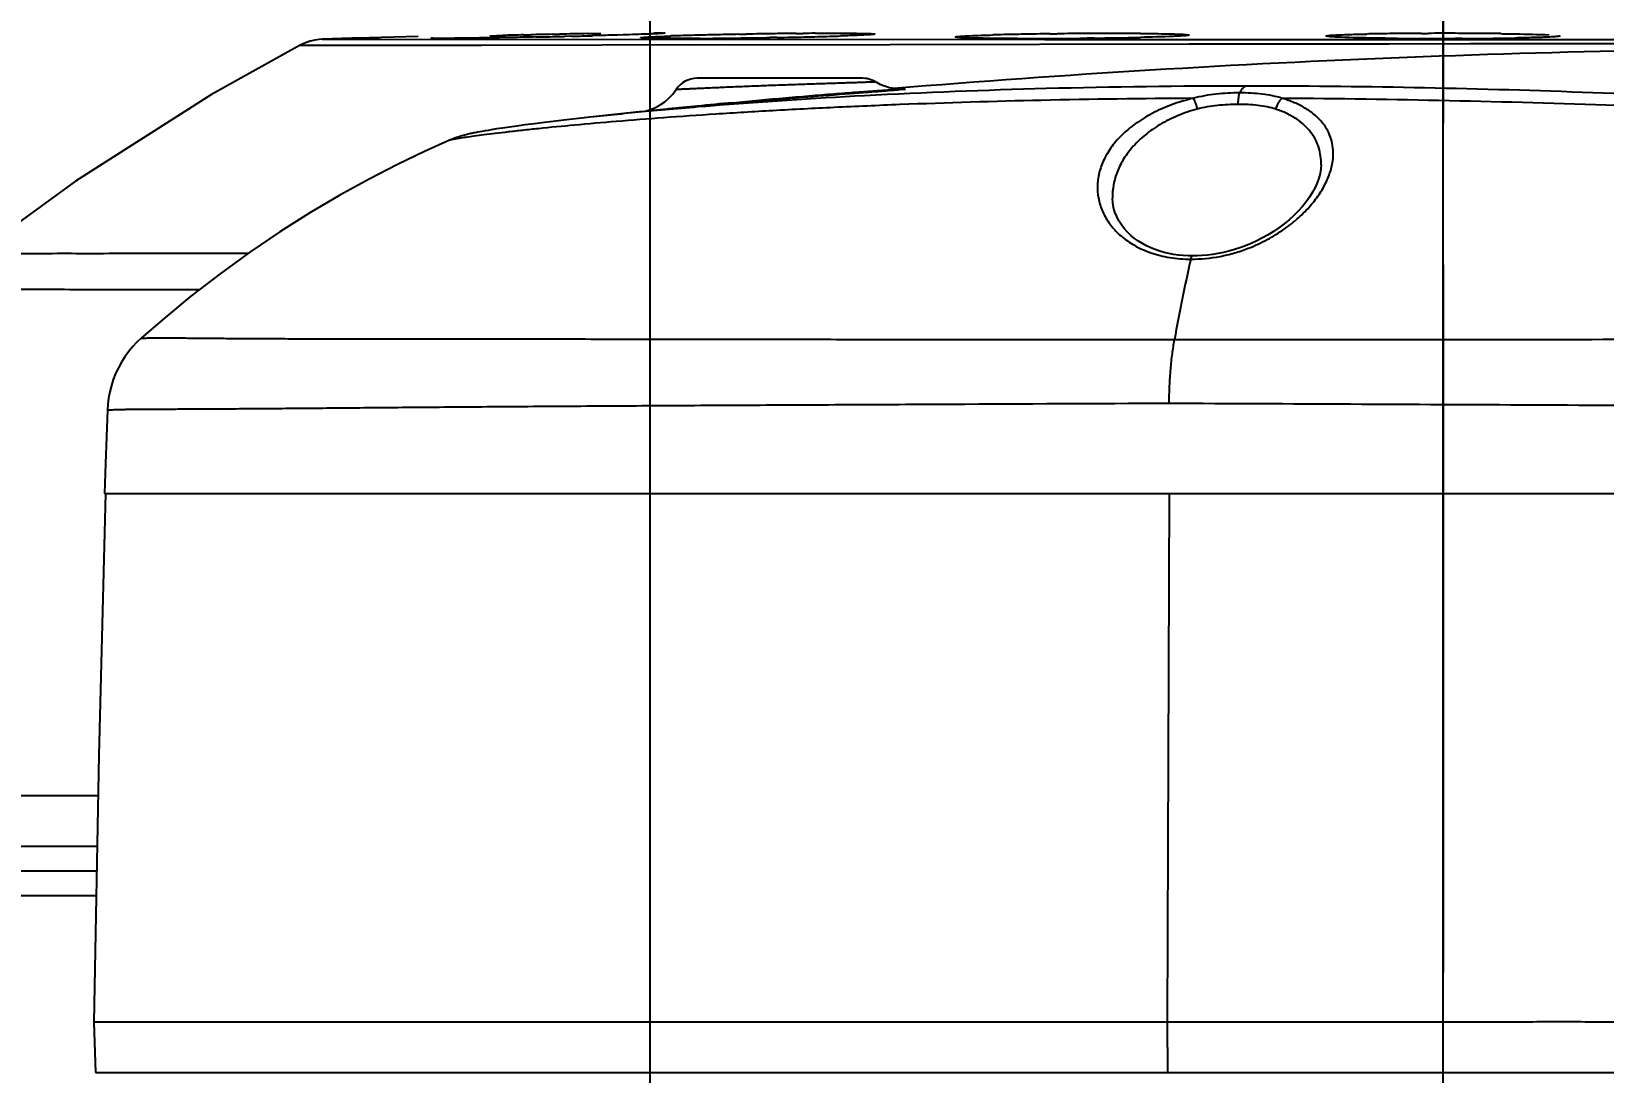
# Model space of a CAD drawing. Header units: millimetres. Extents: x 5828 to 6704, y 123 to 421.
# Drawn here: x 6428.111 to 6432.275, y 217.883 to 220.641 of the extents above; entities that cross this region are included whole.
import ezdxf

# ---------------------------------------------------------------- set-up
doc = ezdxf.new("R2010")
doc.units = ezdxf.units.MM
doc.linetypes.add('CENTER', pattern=[0.6, 0.375, -0.075, 0.075, -0.075])
for name, color, linetype in [('中心线', 7, 'Continuous'), ('外形图', 7, 'Continuous'), ('尺寸标注', 7, 'Continuous')]:
    doc.layers.add(name, color=color, linetype=linetype)
doc.styles.add('微软雅黑', font='msyh.ttc', dxfattribs={"height": 1.5})
doc.dimstyles.new('尺寸标注_1_15比例', dxfattribs={"dimtxt": 1.5, "dimasz": 1.25, "dimexe": 0.5, "dimexo": 0.4, "dimgap": 0.5, "dimtad": 1, "dimdec": 1, "dimlfac": 15, "dimdsep": 46, "dimtxsty": '微软雅黑', "dimcen": 0.09, "dimadec": 0, "dimazin": 0, "dimtp": 0.01, "dimtm": 0.01, "dimtfac": 1, "dimtdec": 1, "dimtofl": 0, "dimtmove": 0, "dimatfit": 3, "dimfxl": 1, "dimtolj": 1, "dimarcsym": 0})

# ---------------------------------------------------------------- blocks, each defined once
blk = doc.blocks.new('*D790')
at = {"layer": 'Defpoints', "color": 0}
for p in [(6431.8498, 222.0224), (6429.7498, 214.45), (6431.8498, 214.4501)]:
    blk.add_point(p, dxfattribs=at)
at = {"layer": '尺寸标注', "color": 0, "lineweight": -2}
for p, q in [((6429.7498, 214.85), (6429.7498, 222.5224)), ((6431.8498, 214.8501), (6431.8498, 222.5224)), ((6428.4998, 222.0224), (6427.2498, 222.0224)), ((6433.0998, 222.0224), (6439.0354, 222.0224))]:
    blk.add_line(p, q, dxfattribs=at)
at = {"layer": '尺寸标注', "color": 0}
for points in [[(6428.4998, 221.814), (6428.4998, 222.2307), (6429.7498, 222.0224)], [(6433.0998, 222.2307), (6433.0998, 221.814), (6431.8498, 222.0224)]]:
    blk.add_solid(points, dxfattribs=at)
at = {"layer": '尺寸标注', "color": 0, "insert": (6436.6926, 223.3019), "char_height": 1.5, "attachment_point": 5, "style": '微软雅黑'}
blk.add_mtext('\\A1;31.5', dxfattribs=at)

msp = doc.modelspace()

# ---------------------------------------------------------------- linework, layer by layer
at = {"layer": '中心线', "linetype": 'CENTER', "ltscale": 5}
msp.add_line((6431.8498, 223.023), (6431.8498, 205.8772), dxfattribs=at)
at = {"layer": '外形图', "color": 7, "linetype": 'Continuous'}
for p, q in [((6428.8807, 220.6201), (6428.8806, 220.6201)), ((6428.8806, 220.6201), (6428.9281, 220.62)), ((6428.8806, 220.6201), (6428.8807, 220.6201)), ((6428.9849, 220.6235), (6428.8807, 220.6201)), ((6428.8832, 220.6201), (6429.032, 220.6199)), ((6428.9733, 220.6231), (6428.9732, 220.6231)), ((6429.1355, 220.6271), (6428.9733, 220.6231)), ((6429.032, 220.6199), (6430.7955, 220.6197)), ((6429.3254, 220.6292), (6429.3425, 220.6297)), ((6429.3425, 220.6297), (6429.3599, 220.6301)), ((6429.4146, 220.6315), (6429.4334, 220.6319)), ((6429.4906, 220.6332), (6429.5097, 220.6336)), ((6429.5422, 220.6281), (6429.5232, 220.6277)), ((6429.6146, 220.6299), (6429.5972, 220.6294)), ((6429.6315, 220.6303), (6429.6146, 220.6299)), ((6429.6785, 220.6316), (6429.6635, 220.6312)), ((6429.9846, 220.6332), (6430.0037, 220.6336)), ((6430.0864, 220.6249), (6430.0674, 220.6245)), ((6430.1364, 220.6354), (6430.1538, 220.6356)), ((6430.2634, 220.6291), (6430.2541, 220.6288)), ((6430.7955, 220.6197), (6432.6538, 220.6197)), ((6430.8092, 220.6345), (6430.8279, 220.6347)), ((6430.926, 220.623), (6430.9071, 220.6228)), ((6431.793, 220.6356), (6431.8107, 220.6357)), ((6431.9009, 220.6221), (6431.8818, 220.622)), ((6428.8364, 220.6109), (6428.8229, 220.6048)), ((6428.8229, 220.6048), (6428.8933, 220.6044)), ((6428.842, 220.6046), (6428.8725, 220.6045)), ((6428.8725, 220.6045), (6428.9179, 220.6044)), ((6428.9179, 220.6044), (6428.9787, 220.6044)), ((6428.9787, 220.6044), (6429.1941, 220.6046)), ((6429.1941, 220.6046), (6429.3026, 220.6047)), ((6429.3026, 220.6047), (6429.9399, 220.6058)), ((6429.8575, 220.6056), (6430.3853, 220.6065)), ((6430.3853, 220.6065), (6431.1777, 220.6077)), ((6431.1777, 220.6077), (6431.6005, 220.6082)), ((6431.6005, 220.6082), (6431.7073, 220.6083)), ((6431.7073, 220.6083), (6431.921, 220.6085)), ((6431.921, 220.6085), (6432.0277, 220.6087)), ((6432.0277, 220.6087), (6432.1342, 220.6088)), ((6430.3124, 220.5167), (6429.8741, 220.5167)), ((6430.4137, 220.4877), (6430.4148, 220.4877)), ((6430.4148, 220.4877), (6430.4154, 220.4877)), ((6429.5211, 220.4058), (6429.4998, 220.4033)), ((6429.5438, 220.4084), (6429.5211, 220.4058)), ((6429.5678, 220.4111), (6429.5438, 220.4084)), ((6429.5902, 220.4135), (6429.5678, 220.4111)), ((6429.7215, 220.4275), (6429.7209, 220.4274)), ((6429.7209, 220.4274), (6429.7209, 220.4274)), ((6429.292, 220.3738), (6429.286, 220.3726)), ((6429.2984, 220.375), (6429.292, 220.3738)), ((6429.3052, 220.3762), (6429.2984, 220.375)), ((6429.3125, 220.3775), (6429.3052, 220.3762)), ((6429.3204, 220.3788), (6429.3125, 220.3775)), ((6429.3289, 220.3802), (6429.3204, 220.3788)), ((6429.3431, 220.3824), (6429.3289, 220.3802)), ((6429.359, 220.3848), (6429.3431, 220.3824)), ((6429.3768, 220.3874), (6429.359, 220.3848)), ((6429.3967, 220.3902), (6429.3768, 220.3874)), ((6429.4188, 220.3931), (6429.3967, 220.3902)), ((6429.4433, 220.3963), (6429.4188, 220.3931)), ((6429.4702, 220.3997), (6429.4433, 220.3963)), ((6429.4998, 220.4033), (6429.4702, 220.3997)), ((6431.527, 220.2877), (6431.527, 220.2877)), ((6431.1866, 220.0466), (6431.1866, 220.0466)), ((6428.3048, 219.4167), (6437.4124, 219.4167)), ((6431.124, 219.4167), (6431.119, 218.0167)), ((6428.2877, 218.6167), (6427.8183, 218.6167)), ((6427.8206, 218.4834), (6428.285, 218.4834)), ((6428.2837, 218.4167), (6427.9718, 218.4167)), ((6428.2824, 218.3511), (6427.875, 218.3515)), ((6428.2825, 218.3511), (6427.9793, 218.3513)), ((6428.2759, 218.0168), (6428.2805, 217.8834)), ((6431.1189, 218.0167), (6431.1199, 217.8834)), ((6428.2805, 217.8834), (6435.439, 217.8834))]:
    msp.add_line(p, q, dxfattribs=at)
for points in [[(6428.8806, 220.6201), (6428.873, 220.6196), (6428.8613, 220.618), (6428.849, 220.6152), (6428.8364, 220.6109)], [(6428.9732, 220.6231), (6428.9732, 220.6231), (6428.9739, 220.6231)], [(6428.9798, 220.6232), (6428.9744, 220.6231), (6428.9733, 220.6231)], [(6428.8229, 220.6048), (6428.5875, 220.4736), (6428.2276, 220.2444), (6427.964, 220.0523)], [(6428.8229, 220.6048), (6428.823, 220.6048), (6428.8258, 220.6047), (6428.842, 220.6046)], [(6430.3471, 220.507), (6430.3448, 220.5083), (6430.3397, 220.5108), (6430.3345, 220.5129), (6430.3291, 220.5146), (6430.3236, 220.5158), (6430.318, 220.5165), (6430.3124, 220.5167)], [(6430.4153, 220.4877), (6430.4154, 220.4877), (6430.4153, 220.4877), (6430.415, 220.4877), (6430.4145, 220.4877), (6430.4139, 220.4877), (6430.413, 220.4877), (6430.4118, 220.4877), (6430.4105, 220.4877), (6430.409, 220.4878), (6430.4073, 220.4879), (6430.4053, 220.488), (6430.403, 220.4883), (6430.4002, 220.4886), (6430.3971, 220.489), (6430.3939, 220.4895), (6430.3904, 220.4901), (6430.3869, 220.4909), (6430.3831, 220.4918), (6430.3793, 220.4928), (6430.3754, 220.494), (6430.3714, 220.4954), (6430.3673, 220.4969), (6430.3631, 220.4986), (6430.3589, 220.5006), (6430.3545, 220.5028), (6430.3501, 220.5052), (6430.3471, 220.507)], [(6429.286, 220.3726), (6429.283, 220.372), (6429.28, 220.3714), (6429.277, 220.3708), (6429.274, 220.3701), (6429.271, 220.3694), (6429.2678, 220.3687), (6429.2646, 220.3679), (6429.2612, 220.3671), (6429.2577, 220.3661), (6429.254, 220.3651), (6429.25, 220.364), (6429.2458, 220.3627), (6429.2412, 220.3612), (6429.2364, 220.3596), (6429.2312, 220.3578), (6429.2258, 220.3557), (6429.2202, 220.3535), (6429.2164, 220.3518)], [(6429.2164, 220.3518), (6429.1521, 220.323), (6429.0806, 220.2886), (6429.0053, 220.2499), (6428.9275, 220.207), (6428.8482, 220.1601), (6428.7684, 220.1096), (6428.689, 220.0558), (6428.6105, 219.999), (6428.5333, 219.9394), (6428.4578, 219.8772), (6428.4013, 219.828)], [(6431.527, 220.2877), (6431.5263, 220.2767), (6431.5243, 220.2647), (6431.5211, 220.2524), (6431.5166, 220.24), (6431.511, 220.2274), (6431.5043, 220.2148), (6431.4964, 220.2022), (6431.4874, 220.1897), (6431.4774, 220.1773), (6431.4665, 220.1652), (6431.4547, 220.1534), (6431.4421, 220.142), (6431.4289, 220.1312), (6431.4151, 220.1209), (6431.4009, 220.1112), (6431.3864, 220.1022), (6431.3716, 220.0939), (6431.3568, 220.0863), (6431.3418, 220.0795), (6431.3269, 220.0733), (6431.312, 220.0678), (6431.2973, 220.063), (6431.2826, 220.0588), (6431.2681, 220.0553), (6431.2538, 220.0524), (6431.2396, 220.0501), (6431.2257, 220.0484), (6431.2119, 220.0472), (6431.1983, 220.0466), (6431.1866, 220.0466)], [(6431.1866, 220.0466), (6431.1748, 220.0467), (6431.1618, 220.0474), (6431.1489, 220.0486), (6431.1362, 220.0504), (6431.1237, 220.0527), (6431.1114, 220.0556), (6431.0993, 220.059), (6431.0874, 220.0631), (6431.0758, 220.0677), (6431.0644, 220.073), (6431.0534, 220.0789), (6431.0428, 220.0855), (6431.0326, 220.0927), (6431.023, 220.1006), (6431.0139, 220.1092), (6431.0055, 220.1185), (6430.9979, 220.1284), (6430.9911, 220.139), (6430.9854, 220.1503), (6430.9807, 220.1621), (6430.9772, 220.1743), (6430.975, 220.187), (6430.9742, 220.1993)], [(6428.4013, 219.828), (6428.3903, 219.8176), (6428.3788, 219.8054), (6428.3681, 219.7925), (6428.3582, 219.7789), (6428.3492, 219.7646), (6428.3411, 219.7498), (6428.3339, 219.7346), (6428.3277, 219.7189), (6428.3226, 219.7029), (6428.3184, 219.6865), (6428.3153, 219.6699), (6428.3132, 219.6532), (6428.3123, 219.6379)], [(6428.3123, 219.6379), (6428.3075, 219.4963), (6428.3048, 219.4167)], [(6428.3067, 219.4167), (6428.2898, 218.7237), (6428.2759, 218.0168)]]:
    msp.add_lwpolyline(points, dxfattribs=at)
for centre, radius, start, end in [((6430.0044, 196.063), 24.5756, 91.37528, 91.50282), ((6430.0782, 192.9891), 27.6504, 91.21777, 91.33627), ((6428.7723, 254.1288), 33.5095, 271.15283, 271.28399), ((6430.0415, 194.8291), 25.81, 91.01561, 91.18068), ((6428.9039, 248.3813), 27.7605, 271.31735, 271.43095), ((6430.0171, 214.3814), 6.2509, 91.84609, 91.96017), ((6430.0757, 212.5455), 8.0878, 91.63737, 91.84231), ((6430.1522, 209.8827), 10.7517, 91.4696, 91.6394), ((6430.2322, 206.7543), 13.8811, 91.25295, 91.46854), ((6429.7831, 235.9651), 15.3431, 270.37156, 270.56736), ((6430.2977, 203.7953), 16.8408, 91.06512, 91.25538), ((6429.7525, 239.1273), 18.5054, 270.5651, 270.73808), ((6429.7369, 240.3864), 19.7646, 270.73613, 270.95796), ((6430.3241, 202.4137), 18.2227, 90.76516, 91.00722), ((6430.3029, 204.037), 16.5993, 90.57471, 90.76682), ((6429.7691, 238.5503), 17.9283, 271.0141, 271.13347), ((6429.8468, 234.7513), 14.1285, 271.12293, 271.40709), ((6430.2702, 207.4829), 13.1532, 90.36379, 90.50685), ((6429.9352, 231.1441), 10.5202, 271.40805, 271.58043), ((6430.0104, 228.4314), 7.8065, 271.57833, 271.78933), ((6430.8539, 213.529), 7.1053, 91.34565, 91.58522), ((6430.9038, 211.4224), 9.2125, 91.14587, 91.34778), ((6430.9512, 209.0383), 11.597, 90.88393, 91.14474), ((6430.7502, 233.1295), 12.5075, 269.86908, 270.1115), ((6430.9811, 207.1616), 13.4739, 90.73066, 90.88772), ((6430.7462, 235.5357), 14.9138, 270.10882, 270.32435), ((6430.9942, 206.1257), 14.5099, 90.36467, 90.65651), ((6430.742, 236.4019), 15.78, 270.32187, 270.59939), ((6430.9874, 207.3431), 13.2925, 90.06845, 90.36865), ((6430.7602, 234.7962), 14.1741, 270.67001, 270.81995), ((6430.7936, 232.5231), 11.9008, 270.81587, 271.06982), ((6430.9846, 209.7933), 10.8423, 89.8172, 90.06912), ((6430.8431, 229.8616), 9.2389, 271.07115, 271.27246), ((6430.9913, 211.9698), 8.6658, 89.62329, 89.81573), ((6431.7916, 213.4934), 7.142, 90.79426, 91.15098), ((6431.8337, 210.5874), 10.0483, 90.42982, 90.80434), ((6431.8264, 231.6305), 11.0084, 269.323, 269.59667), ((6431.8442, 234.0583), 13.4363, 269.59348, 269.83261), ((6431.8523, 208.4275), 12.2083, 90.27852, 90.44146), ((6431.8482, 235.1911), 14.5691, 269.83009, 270.13232), ((6431.8567, 207.4924), 13.1434, 89.889, 90.2007), ((6431.8595, 208.4661), 12.1697, 89.56147, 89.89336), ((6431.8523, 234.035), 13.413, 270.20779, 270.36802), ((6431.8727, 231.263), 10.641, 270.35414, 270.73302), ((6431.8768, 210.6894), 9.9463, 89.27374, 89.56286), ((6431.9072, 228.5513), 7.929, 270.73424, 270.9637), ((6429.8741, 220.45), 0.0667, 90, 146.6352), ((6429.7071, 220.56), 0.1333, 276.2047, 326.6353), ((6432.1505, 197.4944), 23.0612, 95.43107, 95.6646), ((6432.9875, 189.0462), 31.5508, 95.94279, 96.18142), ((6429.7071, 220.56), 0.1333, 276.0844, 276.1336), ((6432.7423, 191.5471), 29.0379, 95.66833, 95.81859), ((6436.4958, 218.8476), 5.4458, 167.3752, 169.6663)]:
    msp.add_arc(centre, radius, start, end, dxfattribs=at)
for points, knots in [([(6429.1951, 220.6224), (6429.1912, 220.6224), (6429.1849, 220.6226), (6429.1758, 220.6222), (6429.1721, 220.6232), (6429.1685, 220.6224), (6429.1685, 220.623)], [0, 0, 0, 0, 0.433498, 0.746555, 0.935874, 1, 1, 1, 1]), ([(6429.3366, 220.624), (6429.3218, 220.6238), (6429.2746, 220.6231), (6429.2274, 220.6224), (6429.1951, 220.6224)], [0, 0, 0, 0, 0.314354, 1, 1, 1, 1]), ([(6429.7584, 220.6343), (6429.7532, 220.6341), (6429.7265, 220.6331), (6429.6999, 220.6323), (6429.6785, 220.6316)], [0, 0, 0, 0, 0.196785, 1, 1, 1, 1]), ([(6429.7249, 220.6241), (6429.7249, 220.6246), (6429.7275, 220.6246), (6429.7305, 220.6254), (6429.7373, 220.6257), (6429.7503, 220.6266), (6429.7728, 220.6276), (6429.7921, 220.6283), (6429.8033, 220.6287)], [0, 0, 0, 0, 0.017335, 0.066458, 0.147465, 0.259764, 0.574368, 1, 1, 1, 1]), ([(6429.757, 220.6225), (6429.7524, 220.6226), (6429.7447, 220.6229), (6429.7338, 220.6228), (6429.7292, 220.6239), (6429.7249, 220.6234), (6429.7249, 220.6241)], [0, 0, 0, 0, 0.431979, 0.744794, 0.934537, 1, 1, 1, 1]), ([(6429.8826, 220.6223), (6429.8697, 220.6223), (6429.8279, 220.6221), (6429.786, 220.622), (6429.757, 220.6225)], [0, 0, 0, 0, 0.306757, 1, 1, 1, 1]), ([(6429.7859, 220.6359), (6429.7846, 220.6357), (6429.7754, 220.6351), (6429.7662, 220.6347), (6429.7584, 220.6343)], [0, 0, 0, 0, 0.149648, 1, 1, 1, 1]), ([(6429.7597, 220.6371), (6429.7638, 220.6371), (6429.7708, 220.6369), (6429.7806, 220.6373), (6429.7847, 220.6362), (6429.7885, 220.637), (6429.7885, 220.6364)], [0, 0, 0, 0, 0.433122, 0.746237, 0.935737, 1, 1, 1, 1]), ([(6429.7885, 220.6364), (6429.7885, 220.6361), (6429.7872, 220.6362), (6429.7866, 220.6359), (6429.7859, 220.6359)], [0, 0, 0, 0, 0.259087, 1, 1, 1, 1]), ([(6430.1867, 220.6358), (6430.2005, 220.6359), (6430.2444, 220.6361), (6430.2883, 220.6361), (6430.3185, 220.6355)], [0, 0, 0, 0, 0.31348, 1, 1, 1, 1]), ([(6430.3449, 220.6338), (6430.3436, 220.6327), (6430.3398, 220.6329), (6430.3333, 220.632), (6430.3212, 220.6315), (6430.3043, 220.6305), (6430.2839, 220.6298), (6430.2702, 220.6293), (6430.2634, 220.6291)], [0, 0, 0, 0, 0.061998, 0.124568, 0.249617, 0.499742, 0.749871, 1, 1, 1, 1]), ([(6430.3185, 220.6355), (6430.3223, 220.6354), (6430.3287, 220.6351), (6430.3376, 220.635), (6430.3415, 220.6341), (6430.3449, 220.6344), (6430.3449, 220.6338)], [0, 0, 0, 0, 0.432294, 0.744677, 0.934031, 1, 1, 1, 1]), ([(6430.5576, 220.626), (6430.5576, 220.6266), (6430.5606, 220.6267), (6430.5642, 220.6276), (6430.5721, 220.628), (6430.5778, 220.6284), (6430.5812, 220.6286)], [0, 0, 0, 0, 0.067898, 0.257245, 0.568811, 1, 1, 1, 1]), ([(6430.5845, 220.6238), (6430.5806, 220.6239), (6430.5741, 220.6243), (6430.5651, 220.6245), (6430.5611, 220.6254), (6430.5576, 220.6254), (6430.5576, 220.626)], [0, 0, 0, 0, 0.431431, 0.743394, 0.93283, 1, 1, 1, 1]), ([(6430.5812, 220.6286), (6430.586, 220.6289), (6430.6114, 220.6302), (6430.6368, 220.631), (6430.6574, 220.6315)], [0, 0, 0, 0, 0.190302, 1, 1, 1, 1]), ([(6430.7216, 220.622), (6430.7073, 220.622), (6430.6616, 220.6223), (6430.6158, 220.6226), (6430.5845, 220.6238)], [0, 0, 0, 0, 0.313526, 1, 1, 1, 1]), ([(6431.0483, 220.6354), (6431.0583, 220.6354), (6431.0912, 220.6351), (6431.1241, 220.6346), (6431.1469, 220.6338)], [0, 0, 0, 0, 0.304036, 1, 1, 1, 1]), ([(6431.154, 220.6286), (6431.1476, 220.6282), (6431.1124, 220.6266), (6431.0771, 220.6257), (6431.0483, 220.625)], [0, 0, 0, 0, 0.181652, 1, 1, 1, 1]), ([(6431.1469, 220.6338), (6431.1514, 220.6336), (6431.1588, 220.6332), (6431.1691, 220.6329), (6431.1736, 220.6319), (6431.1776, 220.6319), (6431.1776, 220.6312)], [0, 0, 0, 0, 0.431015, 0.743169, 0.932886, 1, 1, 1, 1]), ([(6431.1776, 220.6312), (6431.1776, 220.6307), (6431.1746, 220.6305), (6431.1711, 220.6297), (6431.1632, 220.6292), (6431.1574, 220.6288), (6431.154, 220.6286)], [0, 0, 0, 0, 0.068203, 0.25755, 0.569004, 1, 1, 1, 1]), ([(6431.5398, 220.6286), (6431.5398, 220.6293), (6431.5435, 220.6294), (6431.5477, 220.6304), (6431.5572, 220.6309), (6431.5692, 220.6316), (6431.5848, 220.6322), (6431.6114, 220.6332), (6431.6329, 220.6337), (6431.6482, 220.634)], [0, 0, 0, 0, 0.017911, 0.067888, 0.150049, 0.263547, 0.407104, 0.579074, 1, 1, 1, 1]), ([(6431.5682, 220.6258), (6431.5641, 220.626), (6431.5572, 220.6264), (6431.5477, 220.6269), (6431.5435, 220.6279), (6431.5398, 220.628), (6431.5398, 220.6286)], [0, 0, 0, 0, 0.430716, 0.742481, 0.932092, 1, 1, 1, 1]), ([(6431.6963, 220.6228), (6431.683, 220.623), (6431.6403, 220.6236), (6431.5976, 220.6244), (6431.5682, 220.6258)], [0, 0, 0, 0, 0.310865, 1, 1, 1, 1]), ([(6432.0028, 220.6349), (6432.016, 220.6348), (6432.0586, 220.6341), (6432.1012, 220.6332), (6432.1306, 220.6318)], [0, 0, 0, 0, 0.309865, 1, 1, 1, 1]), ([(6432.1598, 220.6288), (6432.1598, 220.6281), (6432.1558, 220.628), (6432.1511, 220.6269), (6432.1406, 220.6265), (6432.1273, 220.6257), (6432.1101, 220.6251), (6432.0808, 220.6242), (6432.0573, 220.6237), (6432.0405, 220.6234)], [0, 0, 0, 0, 0.017937, 0.068197, 0.150793, 0.264767, 0.408689, 0.580726, 1, 1, 1, 1]), ([(6430.3949, 220.4903), (6430.8475, 220.5276), (6431.7548, 220.5826), (6433.1182, 220.606), (6434.4811, 220.57), (6435.3877, 220.5066), (6435.8398, 220.4652)], [0, 0, 0, 0, 0.24991, 0.500056, 0.750174, 1, 1, 1, 1]), ([(6432.1342, 220.6088), (6432.1698, 220.6088), (6432.3106, 220.6089), (6432.4515, 220.609), (6432.5568, 220.6091)], [0, 0, 0, 0, 0.252073, 1, 1, 1, 1]), ([(6431.3292, 220.496), (6431.1522, 220.4961), (6430.8147, 220.492), (6430.3408, 220.4736), (6429.9869, 220.4505), (6429.7448, 220.4295), (6429.639, 220.4188), (6429.5902, 220.4135)], [0, 0, 0, 0, 0.304774, 0.581325, 0.816803, 0.915562, 1, 1, 1, 1]), ([(6430.3471, 220.507), (6430.3471, 220.507), (6430.3469, 220.507), (6430.3467, 220.5069), (6430.3463, 220.5069), (6430.3458, 220.5069), (6430.3451, 220.5068), (6430.3442, 220.5068), (6430.3432, 220.5067), (6430.3415, 220.5067), (6430.3391, 220.5066), (6430.3357, 220.5064), (6430.3316, 220.5063), (6430.327, 220.5061), (6430.3218, 220.506), (6430.3137, 220.5057), (6430.3022, 220.5053), (6430.2868, 220.5048), (6430.2695, 220.5042), (6430.2503, 220.5036), (6430.2295, 220.5029), (6430.2073, 220.5022), (6430.1755, 220.5011), (6430.1338, 220.4997), (6430.0828, 220.4979), (6430.0317, 220.496), (6429.9826, 220.494), (6429.9439, 220.4924), (6429.9153, 220.4912), (6429.8961, 220.4903), (6429.8788, 220.4895), (6429.8634, 220.4888), (6429.8502, 220.4882), (6429.8405, 220.4878), (6429.834, 220.4875), (6429.8299, 220.4873), (6429.8265, 220.4871), (6429.8237, 220.487), (6429.8215, 220.4868), (6429.82, 220.4868), (6429.8192, 220.4867), (6429.8188, 220.4867), (6429.8186, 220.4867), (6429.8184, 220.4867), (6429.8184, 220.4867)], [0, 0, 0, 0, 0.000133, 0.000563, 0.001292, 0.002319, 0.003645, 0.005268, 0.007187, 0.009403, 0.014718, 0.021203, 0.028839, 0.037609, 0.047494, 0.058472, 0.083598, 0.112744, 0.145641, 0.181969, 0.221387, 0.263517, 0.307946, 0.401981, 0.499843, 0.597718, 0.691782, 0.778368, 0.817796, 0.854129, 0.887026, 0.916173, 0.941302, 0.962181, 0.970964, 0.978616, 0.98512, 0.99046, 0.994623, 0.997605, 0.998651, 0.999399, 0.999849, 1, 1, 1, 1]), ([(6431.3292, 220.496), (6431.3275, 220.4958), (6431.324, 220.4946), (6431.3193, 220.4908), (6431.3148, 220.4851), (6431.3121, 220.4806), (6431.3107, 220.478)], [0, 0, 0, 0, 0.186509, 0.406561, 0.675281, 1, 1, 1, 1]), ([(6436.3818, 220.3957), (6436.3835, 220.3953), (6436.3858, 220.3946), (6436.3887, 220.3937), (6436.3904, 220.3931), (6436.3919, 220.3925), (6436.393, 220.392), (6436.3939, 220.3915), (6436.3945, 220.3911), (6436.3948, 220.3906), (6436.3946, 220.3901), (6436.3941, 220.3898), (6436.3933, 220.3895), (6436.3922, 220.3893), (6436.39, 220.389), (6436.3864, 220.3888), (6436.381, 220.3887), (6436.3744, 220.3888), (6436.3668, 220.389), (6436.3582, 220.3893), (6436.349, 220.3897), (6436.3393, 220.3902), (6436.3293, 220.3907), (6436.3156, 220.3914), (6436.2986, 220.3923), (6436.2784, 220.3932), (6436.2583, 220.394), (6436.2381, 220.3949), (6436.2178, 220.3957), (6436.1904, 220.3968), (6436.156, 220.3981), (6436.1146, 220.3995), (6436.0732, 220.4007), (6436.0314, 220.4019), (6435.9893, 220.4029), (6435.9467, 220.4038), (6435.889, 220.405), (6435.8159, 220.4062), (6435.7272, 220.4072), (6435.6064, 220.4079), (6435.4526, 220.4078), (6435.2644, 220.4055), (6435.0718, 220.4016), (6434.9088, 220.3969), (6434.7765, 220.3919), (6434.6755, 220.3876), (6434.5901, 220.384), (6434.521, 220.3809), (6434.4691, 220.3784), (6434.4172, 220.3756), (6434.3735, 220.3731), (6434.337, 220.3713), (6434.3067, 220.3703), (6434.2728, 220.3698), (6434.2346, 220.37), (6434.1914, 220.3709), (6434.1245, 220.373), (6434.03, 220.3772), (6433.9043, 220.384), (6433.7628, 220.3927), (6433.6065, 220.4028), (6433.4368, 220.414), (6433.2552, 220.4257), (6432.9932, 220.4421), (6432.6468, 220.4616), (6432.2159, 220.4806), (6431.774, 220.4931), (6431.4772, 220.4961), (6431.3292, 220.496)], [0, 0, 0, 0, 0.001005, 0.001424, 0.001788, 0.002095, 0.002344, 0.002537, 0.002676, 0.002769, 0.002847, 0.002957, 0.003121, 0.003346, 0.003636, 0.004419, 0.005476, 0.006786, 0.008313, 0.010011, 0.011839, 0.013759, 0.015739, 0.017757, 0.021808, 0.025783, 0.029718, 0.033675, 0.037682, 0.041725, 0.049858, 0.058001, 0.066147, 0.07434, 0.082622, 0.091004, 0.099485, 0.116686, 0.134131, 0.15183, 0.187963, 0.224906, 0.262845, 0.301622, 0.321144, 0.340943, 0.361275, 0.371569, 0.381799, 0.391929, 0.402207, 0.407637, 0.413513, 0.420086, 0.42759, 0.436101, 0.445569, 0.467102, 0.491878, 0.519837, 0.550741, 0.584288, 0.620184, 0.658153, 0.739165, 0.82487, 0.912674, 1, 1, 1, 1]), ([(6431.1884, 220.4637), (6431.0542, 220.463), (6430.795, 220.4595), (6430.478, 220.45), (6430.241, 220.4397), (6430.0785, 220.4313), (6429.9277, 220.4222), (6429.7895, 220.4126), (6429.6648, 220.4028), (6429.5544, 220.3932), (6429.4717, 220.3851), (6429.4131, 220.3789), (6429.375, 220.3747), (6429.3409, 220.3707), (6429.3108, 220.367), (6429.2849, 220.3636), (6429.2631, 220.3605), (6429.2454, 220.3578), (6429.2334, 220.3558), (6429.2258, 220.3543), (6429.2217, 220.3534), (6429.2187, 220.3526), (6429.2171, 220.3521), (6429.2164, 220.3518)], [0, 0, 0, 0, 0.203767, 0.393357, 0.481256, 0.563776, 0.640381, 0.710594, 0.77398, 0.830155, 0.878783, 0.900174, 0.919572, 0.936948, 0.952273, 0.965523, 0.976676, 0.98571, 0.992613, 0.995261, 0.997373, 0.998952, 1, 1, 1, 1]), ([(6430.4159, 220.4866), (6430.4093, 220.4859), (6430.3928, 220.4845), (6430.3632, 220.4821), (6430.3243, 220.479), (6430.2578, 220.4739), (6430.1626, 220.4665), (6430.043, 220.4568), (6429.9273, 220.4469), (6429.8302, 220.4381), (6429.7638, 220.4317), (6429.7311, 220.4285), (6429.7215, 220.4275)], [0, 0, 0, 0, 0.028381, 0.071443, 0.127916, 0.196096, 0.358739, 0.538715, 0.712803, 0.858716, 0.958376, 1, 1, 1, 1]), ([(6429.9678, 220.4521), (6430.0149, 220.4566), (6430.0853, 220.463), (6430.1775, 220.4709), (6430.242, 220.4761), (6430.2996, 220.4804), (6430.3478, 220.4838), (6430.3848, 220.4862), (6430.4055, 220.4873), (6430.4137, 220.4877)], [0, 0, 0, 0, 0.317224, 0.474012, 0.620743, 0.751393, 0.860767, 0.944675, 1, 1, 1, 1]), ([(6430.4154, 220.4877), (6430.4168, 220.4878), (6430.4188, 220.4879), (6430.4212, 220.4879), (6430.4226, 220.488), (6430.4237, 220.488), (6430.4245, 220.488), (6430.425, 220.4879), (6430.4253, 220.4879), (6430.4254, 220.4879)], [0, 0, 0, 0, 0.424911, 0.593777, 0.733495, 0.844003, 0.925215, 0.977097, 1, 1, 1, 1]), ([(6430.4254, 220.4879), (6430.4254, 220.4878), (6430.4252, 220.4877), (6430.4251, 220.4877), (6430.4247, 220.4876), (6430.4241, 220.4875), (6430.423, 220.4874), (6430.4217, 220.4872), (6430.4193, 220.4869), (6430.4173, 220.4867), (6430.4159, 220.4866)], [0, 0, 0, 0, 0.012419, 0.030028, 0.05573, 0.131584, 0.240088, 0.381204, 0.554917, 1, 1, 1, 1]), ([(6431.1884, 220.4637), (6431.1689, 220.459), (6431.1316, 220.4478), (6431.08, 220.4251), (6431.0353, 220.3979), (6430.9984, 220.3673), (6430.9695, 220.3339), (6430.949, 220.2987), (6430.9368, 220.2623), (6430.9343, 220.2375), (6430.9345, 220.2253)], [0, 0, 0, 0, 0.160507, 0.311436, 0.450736, 0.578133, 0.694599, 0.802004, 0.902834, 1, 1, 1, 1]), ([(6431.3107, 220.478), (6431.3005, 220.478), (6431.2798, 220.4775), (6431.249, 220.475), (6431.2184, 220.4707), (6431.1983, 220.4663), (6431.1884, 220.4637)], [0, 0, 0, 0, 0.249267, 0.501076, 0.752239, 1, 1, 1, 1]), ([(6431.1884, 220.4637), (6431.1894, 220.4621), (6431.1913, 220.4583), (6431.1939, 220.4516), (6431.1964, 220.4437), (6431.1979, 220.438), (6431.1986, 220.435)], [0, 0, 0, 0, 0.181956, 0.420996, 0.700473, 1, 1, 1, 1]), ([(6431.3065, 220.4476), (6431.2974, 220.4475), (6431.2793, 220.447), (6431.2521, 220.4449), (6431.2251, 220.4412), (6431.2073, 220.4373), (6431.1986, 220.435)], [0, 0, 0, 0, 0.248516, 0.499623, 0.750885, 1, 1, 1, 1]), ([(6431.3107, 220.478), (6431.3104, 220.4774), (6431.3097, 220.4758), (6431.3086, 220.4718), (6431.3075, 220.4655), (6431.3067, 220.457), (6431.3065, 220.4508), (6431.3065, 220.4476)], [0, 0, 0, 0, 0.074178, 0.166878, 0.401593, 0.687017, 1, 1, 1, 1]), ([(6431.4072, 220.4348), (6431.3996, 220.4372), (6431.3838, 220.4412), (6431.359, 220.445), (6431.3331, 220.4471), (6431.3154, 220.4476), (6431.3065, 220.4476)], [0, 0, 0, 0, 0.234174, 0.479937, 0.735935, 1, 1, 1, 1]), ([(6431.4236, 220.4635), (6431.4152, 220.4663), (6431.3977, 220.4708), (6431.3701, 220.4751), (6431.3409, 220.4775), (6431.3209, 220.478), (6431.3107, 220.478)], [0, 0, 0, 0, 0.230804, 0.475523, 0.73281, 1, 1, 1, 1]), ([(6431.4236, 220.4635), (6431.4216, 220.4621), (6431.4178, 220.4585), (6431.4115, 220.4492), (6431.4084, 220.4407), (6431.4072, 220.4348)], [0, 0, 0, 0, 0.215478, 0.461399, 1, 1, 1, 1]), ([(6436.4639, 220.3722), (6436.4644, 220.372), (6436.4652, 220.3716), (6436.4663, 220.371), (6436.4671, 220.3704), (6436.4676, 220.3699), (6436.4678, 220.3693), (6436.4677, 220.3687), (6436.4671, 220.3683), (6436.4664, 220.3679), (6436.4653, 220.3676), (6436.4632, 220.3671), (6436.4597, 220.3667), (6436.4546, 220.3664), (6436.4484, 220.3663), (6436.4411, 220.3663), (6436.4329, 220.3664), (6436.4241, 220.3666), (6436.4114, 220.3669), (6436.395, 220.3676), (6436.3751, 220.3685), (6436.3552, 220.3693), (6436.3354, 220.37), (6436.3156, 220.3708), (6436.2886, 220.3718), (6436.2546, 220.3731), (6436.2136, 220.3745), (6436.1723, 220.3759), (6436.1309, 220.3771), (6436.0892, 220.3782), (6436.0329, 220.3795), (6435.9616, 220.3807), (6435.8753, 220.3817), (6435.7878, 220.382), (6435.6991, 220.3819), (6435.6093, 220.3813), (6435.4868, 220.3801), (6435.3299, 220.3779), (6435.1373, 220.3743), (6434.9735, 220.3706), (6434.8399, 220.3666), (6434.7374, 220.3633), (6434.6508, 220.3605), (6434.5807, 220.3581), (6434.5281, 220.356), (6434.4845, 220.3541), (6434.4495, 220.3524), (6434.4224, 220.3511), (6434.3938, 220.3499), (6434.3624, 220.349), (6434.3273, 220.3487), (6434.2879, 220.3491), (6434.2439, 220.35), (6434.1768, 220.3519), (6434.0831, 220.3556), (6433.9592, 220.3615), (6433.8205, 220.3689), (6433.6677, 220.3776), (6433.5021, 220.3871), (6433.3249, 220.3971), (6433.0688, 220.4111), (6432.7289, 220.4282), (6432.3044, 220.4455), (6431.8664, 220.4581), (6431.5713, 220.4625), (6431.4236, 220.4635)], [0, 0, 0, 0, 0.000299, 0.000543, 0.000736, 0.000879, 0.000986, 0.001083, 0.001206, 0.001376, 0.001601, 0.001886, 0.002644, 0.003658, 0.00491, 0.006367, 0.007994, 0.009754, 0.011614, 0.015519, 0.019505, 0.023431, 0.027328, 0.031255, 0.03524, 0.043323, 0.051473, 0.059635, 0.06782, 0.076064, 0.084386, 0.101264, 0.118376, 0.135675, 0.153204, 0.170997, 0.189039, 0.225933, 0.264122, 0.303381, 0.323244, 0.343462, 0.364228, 0.374714, 0.38512, 0.395433, 0.400621, 0.405935, 0.411535, 0.41766, 0.424547, 0.432361, 0.441089, 0.450673, 0.472205, 0.496759, 0.524316, 0.554673, 0.587577, 0.622784, 0.660067, 0.739872, 0.824778, 0.912324, 1, 1, 1, 1]), ([(6431.5589, 220.3148), (6431.559, 220.3226), (6431.558, 220.3384), (6431.5522, 220.3614), (6431.5419, 220.3833), (6431.5271, 220.4038), (6431.5076, 220.4225), (6431.4837, 220.439), (6431.4553, 220.4531), (6431.4346, 220.4603), (6431.4236, 220.4635)], [0, 0, 0, 0, 0.108748, 0.216667, 0.326524, 0.441313, 0.563946, 0.696912, 0.841995, 1, 1, 1, 1]), ([(6431.1986, 220.435), (6431.181, 220.4303), (6431.1473, 220.4189), (6431.1011, 220.396), (6431.0616, 220.3688), (6431.0292, 220.3383), (6431.0041, 220.3054), (6430.9864, 220.2708), (6430.976, 220.2352), (6430.9739, 220.2111), (6430.9742, 220.1993)], [0, 0, 0, 0, 0.156458, 0.303852, 0.440641, 0.566971, 0.684074, 0.793803, 0.898335, 1, 1, 1, 1]), ([(6431.527, 220.2877), (6431.5272, 220.2954), (6431.5263, 220.3107), (6431.5213, 220.3333), (6431.5124, 220.3548), (6431.4995, 220.375), (6431.4824, 220.3936), (6431.4612, 220.4102), (6431.4358, 220.4243), (6431.4171, 220.4316), (6431.4072, 220.4348)], [0, 0, 0, 0, 0.112958, 0.224662, 0.337272, 0.453287, 0.575346, 0.705945, 0.847097, 1, 1, 1, 1]), ([(6431.1817, 220.0378), (6431.2077, 220.0375), (6431.2469, 220.0413), (6431.2973, 220.0535), (6431.3393, 220.0677), (6431.3837, 220.0881), (6431.4284, 220.1155), (6431.4669, 220.1459), (6431.499, 220.1783), (6431.5246, 220.2119), (6431.5435, 220.2461), (6431.5555, 220.2804), (6431.5587, 220.3036), (6431.5589, 220.3148)], [0, 0, 0, 0, 0.153416, 0.230269, 0.305781, 0.414982, 0.518123, 0.614544, 0.704062, 0.786796, 0.863131, 0.933788, 1, 1, 1, 1]), ([(6430.9345, 220.2253), (6430.9347, 220.214), (6430.9375, 220.1911), (6430.9495, 220.1578), (6430.9692, 220.1262), (6430.997, 220.0973), (6431.0328, 220.0724), (6431.0765, 220.0528), (6431.127, 220.0404), (6431.1631, 220.0378), (6431.1817, 220.0378)], [0, 0, 0, 0, 0.098822, 0.200119, 0.306821, 0.421744, 0.547437, 0.685802, 0.837308, 1, 1, 1, 1]), ([(6427.9641, 220.0523), (6427.9651, 220.0525), (6427.9692, 220.0518), (6427.9782, 220.0521), (6427.9933, 220.0516), (6428.0252, 220.052), (6428.0791, 220.0527), (6428.1601, 220.0532), (6428.2624, 220.053), (6428.3855, 220.0532), (6428.529, 220.0536), (6428.6314, 220.0537), (6428.6858, 220.0538)], [0, 0, 0, 0, 0.004392, 0.016902, 0.037722, 0.066896, 0.149457, 0.26198, 0.403509, 0.574413, 0.773793, 1, 1, 1, 1]), ([(6431.1818, 220.0378), (6431.1819, 220.0385), (6431.1822, 220.0398), (6431.1829, 220.0419), (6431.1837, 220.0438), (6431.1846, 220.0452), (6431.1854, 220.0461), (6431.1861, 220.0466), (6431.1866, 220.0466)], [0, 0, 0, 0, 0.194618, 0.371023, 0.659802, 0.772087, 0.863944, 1, 1, 1, 1]), ([(6427.9128, 219.9589), (6427.9127, 219.9581), (6427.9159, 219.9591), (6427.9185, 219.9584), (6427.9258, 219.9585), (6427.9376, 219.9579), (6427.9565, 219.9577), (6427.9804, 219.9576), (6428.0221, 219.9579), (6428.0862, 219.9583), (6428.1774, 219.9578), (6428.2875, 219.9575), (6428.4161, 219.9576), (6428.508, 219.9577), (6428.5568, 219.9577)], [0, 0, 0, 0, 0.003593, 0.008373, 0.015312, 0.035837, 0.065052, 0.102436, 0.147428, 0.259333, 0.400838, 0.572211, 0.772395, 1, 1, 1, 1]), ([(6428.4013, 219.828), (6428.4013, 219.828), (6428.4014, 219.828), (6428.4017, 219.8281), (6428.4024, 219.8282), (6428.4035, 219.8283), (6428.405, 219.8284), (6428.4068, 219.8285), (6428.4091, 219.8286), (6428.4117, 219.8287), (6428.4161, 219.8289), (6428.4224, 219.829), (6428.4311, 219.8292), (6428.4414, 219.8292), (6428.4532, 219.8293), (6428.4665, 219.8293), (6428.4872, 219.8292), (6428.5168, 219.8289), (6428.5567, 219.8286), (6428.6026, 219.8281), (6428.6544, 219.8277), (6428.712, 219.8274), (6428.7753, 219.8271), (6428.8442, 219.8269), (6428.9186, 219.8268), (6429.0282, 219.8267), (6429.1779, 219.8266), (6429.3717, 219.8265), (6429.5835, 219.8262), (6429.8118, 219.8259), (6430.055, 219.8256), (6430.3113, 219.8252), (6430.6739, 219.8247), (6430.9509, 219.8247), (6431.1384, 219.8245)], [0, 0, 0, 0, 0.000039, 0.000113, 0.000368, 0.000768, 0.00131, 0.001996, 0.002824, 0.003794, 0.004905, 0.007547, 0.010746, 0.014498, 0.018801, 0.023652, 0.029051, 0.041484, 0.056094, 0.07287, 0.091796, 0.112845, 0.135985, 0.161171, 0.188358, 0.217491, 0.281374, 0.352348, 0.42991, 0.513518, 0.602583, 0.696467, 0.794483, 1, 1, 1, 1]), ([(6431.1244, 219.6562), (6431.1246, 219.6715), (6431.1254, 219.7015), (6431.1282, 219.7453), (6431.1324, 219.7862), (6431.1364, 219.8122), (6431.1387, 219.8245)], [0, 0, 0, 0, 0.271438, 0.533472, 0.77862, 1, 1, 1, 1]), ([(6431.1384, 219.8245), (6431.2971, 219.8245), (6431.536, 219.8244), (6431.8549, 219.8246), (6432.1736, 219.8251), (6432.4898, 219.8258), (6432.802, 219.8262), (6433.0298, 219.8263), (6433.2518, 219.8264), (6433.4669, 219.8267), (6433.6741, 219.8272), (6433.8724, 219.8277), (6434.0609, 219.8281), (6434.2386, 219.8283), (6434.4047, 219.8285), (6434.5584, 219.8287), (6434.6991, 219.8289), (6434.8262, 219.8289), (6434.9233, 219.8289), (6434.9936, 219.829), (6435.0536, 219.8292), (6435.1084, 219.8292), (6435.1583, 219.8288), (6435.1905, 219.8286), (6435.22, 219.8288), (6435.2478, 219.8292), (6435.2749, 219.8294), (6435.3019, 219.8292), (6435.3291, 219.8286), (6435.3654, 219.828), (6435.4103, 219.8283), (6435.4639, 219.8297), (6435.5172, 219.8302), (6435.5707, 219.8297), (6435.624, 219.8288), (6435.677, 219.828), (6435.7296, 219.8275), (6435.7819, 219.8274), (6435.8512, 219.8276), (6435.9373, 219.828), (6436.04, 219.8285), (6436.1752, 219.8286), (6436.3092, 219.8278), (6436.4419, 219.8275), (6436.5238, 219.8276), (6436.5888, 219.8276), (6436.637, 219.8276), (6436.6849, 219.8278), (6436.7482, 219.8281), (6436.8111, 219.8284), (6436.8736, 219.8282), (6436.9198, 219.8279), (6436.9657, 219.8277), (6437.0112, 219.8278), (6437.0566, 219.8284), (6437.0943, 219.8288), (6437.1245, 219.8286), (6437.1471, 219.8283), (6437.1696, 219.8279), (6437.1919, 219.8278), (6437.2139, 219.8282), (6437.2357, 219.8292), (6437.2575, 219.8294), (6437.272, 219.8282), (6437.2792, 219.827)], [0, 0, 0, 0, 0.077556, 0.116688, 0.155805, 0.233231, 0.271162, 0.308324, 0.344534, 0.379616, 0.413405, 0.445743, 0.47648, 0.505467, 0.532557, 0.557622, 0.580566, 0.601308, 0.619721, 0.628, 0.63564, 0.649018, 0.654793, 0.660007, 0.664759, 0.669219, 0.673579, 0.677968, 0.682419, 0.686888, 0.695697, 0.704366, 0.713048, 0.721768, 0.73047, 0.7391, 0.747659, 0.756167, 0.764646, 0.781523, 0.79825, 0.814819, 0.84756, 0.863707, 0.879663, 0.887566, 0.89542, 0.903225, 0.910981, 0.926349, 0.933951, 0.941484, 0.948944, 0.956347, 0.963727, 0.971112, 0.974803, 0.978484, 0.982147, 0.985778, 0.989369, 0.992917, 0.996442, 1, 1, 1, 1]), ([(6428.3123, 219.6379), (6428.3123, 219.6379), (6428.3124, 219.638), (6428.3125, 219.638), (6428.3128, 219.6381), (6428.3133, 219.6382), (6428.3143, 219.6383), (6428.3157, 219.6384), (6428.3175, 219.6385), (6428.3198, 219.6387), (6428.3225, 219.6388), (6428.3268, 219.639), (6428.3332, 219.6393), (6428.3421, 219.6396), (6428.3526, 219.6398), (6428.3646, 219.64), (6428.3782, 219.6402), (6428.3934, 219.6403), (6428.4101, 219.6404), (6428.4355, 219.6406), (6428.4711, 219.6407), (6428.5184, 219.6409), (6428.5717, 219.6411), (6428.631, 219.6415), (6428.6962, 219.6419), (6428.7672, 219.6425), (6428.8438, 219.6431), (6428.9567, 219.6441), (6429.1106, 219.6454), (6429.31, 219.647), (6429.5278, 219.6485), (6429.7625, 219.6499), (6430.0124, 219.6513), (6430.2757, 219.6525), (6430.6479, 219.6543), (6430.9321, 219.6556), (6431.1244, 219.6562)], [0, 0, 0, 0, 0.000026, 0.000084, 0.000178, 0.000308, 0.000677, 0.001191, 0.001848, 0.00265, 0.003595, 0.004682, 0.007283, 0.010449, 0.014176, 0.018461, 0.023302, 0.028697, 0.034644, 0.041141, 0.05578, 0.072599, 0.091576, 0.112682, 0.135881, 0.161127, 0.188373, 0.217564, 0.281556, 0.352624, 0.430256, 0.513906, 0.602978, 0.69683, 0.794771, 1, 1, 1, 1]), ([(6431.1244, 219.6562), (6431.2844, 219.6556), (6431.606, 219.6541), (6432.0876, 219.6519), (6432.4878, 219.6502), (6432.8034, 219.6486), (6433.0341, 219.6472), (6433.2593, 219.6458), (6433.4778, 219.6445), (6433.6886, 219.6434), (6433.8909, 219.6424), (6434.0835, 219.6414), (6434.2657, 219.6404), (6434.4364, 219.6394), (6434.595, 219.6386), (6434.7408, 219.6378), (6434.8731, 219.6372), (6434.9912, 219.6365), (6435.0804, 219.6363), (6435.1441, 219.6363), (6435.1859, 219.6363), (6435.2238, 219.6363), (6435.2581, 219.6364), (6435.2891, 219.6368), (6435.3177, 219.6377), (6435.345, 219.6386), (6435.3809, 219.6395), (6435.4169, 219.6391), (6435.4532, 219.6389), (6435.4802, 219.6391), (6435.5071, 219.6398), (6435.5426, 219.6409), (6435.5871, 219.642), (6435.6406, 219.6422), (6435.694, 219.6416), (6435.7471, 219.6411), (6435.8173, 219.6408), (6435.9045, 219.6413), (6436.0086, 219.6422), (6436.1119, 219.6431), (6436.2142, 219.6436), (6436.3155, 219.6438), (6436.416, 219.6439), (6436.5155, 219.6441), (6436.614, 219.6446), (6436.7115, 219.6448), (6436.8081, 219.6452), (6436.888, 219.6451), (6436.9515, 219.6445), (6436.9986, 219.6438), (6437.0453, 219.6431), (6437.0918, 219.6427), (6437.1381, 219.6427), (6437.1768, 219.6426), (6437.2076, 219.6421), (6437.2306, 219.6415), (6437.2535, 219.6409), (6437.2762, 219.6406), (6437.2986, 219.6409), (6437.3209, 219.6416), (6437.3433, 219.6415), (6437.3583, 219.6398), (6437.3657, 219.6384)], [0, 0, 0, 0, 0.076909, 0.154556, 0.231494, 0.269241, 0.306266, 0.342395, 0.377457, 0.411291, 0.443742, 0.474658, 0.50389, 0.531291, 0.556736, 0.580122, 0.601359, 0.62033, 0.636891, 0.644228, 0.650927, 0.656994, 0.662456, 0.667384, 0.671909, 0.67622, 0.680485, 0.689179, 0.693555, 0.697895, 0.702188, 0.706457, 0.714997, 0.723574, 0.732146, 0.740663, 0.74911, 0.765893, 0.782587, 0.79914, 0.815525, 0.831761, 0.847861, 0.863814, 0.879597, 0.89521, 0.91068, 0.926018, 0.933623, 0.941169, 0.94865, 0.956086, 0.963509, 0.970939, 0.974649, 0.978343, 0.98201, 0.985639, 0.98923, 0.992797, 0.996366, 1, 1, 1, 1]), ([(6431.119, 218.0167), (6431.0695, 218.0167), (6430.9954, 218.0168), (6430.8968, 218.0169), (6430.7994, 218.0168), (6430.679, 218.0166), (6430.536, 218.0166), (6430.3955, 218.0167), (6430.2577, 218.0168), (6430.1228, 218.0168), (6429.991, 218.0167), (6429.8626, 218.0168), (6429.7379, 218.0168), (6429.6171, 218.0167), (6429.5004, 218.0168), (6429.3879, 218.0167), (6429.28, 218.0167), (6429.1767, 218.0167), (6429.0783, 218.0167), (6428.9848, 218.0167), (6428.8965, 218.0167), (6428.8136, 218.0167), (6428.7361, 218.0167), (6428.6643, 218.0167), (6428.5983, 218.0167), (6428.5382, 218.0168), (6428.4842, 218.0167), (6428.443, 218.0167), (6428.4131, 218.0168), (6428.3931, 218.0167), (6428.3746, 218.0167), (6428.3577, 218.0167), (6428.3424, 218.0167), (6428.3286, 218.0167), (6428.3165, 218.0167), (6428.3059, 218.0167), (6428.2981, 218.0167), (6428.2927, 218.0167), (6428.2892, 218.0167), (6428.2861, 218.0167), (6428.2834, 218.0167), (6428.2812, 218.0167), (6428.2796, 218.0167), (6428.2785, 218.0167), (6428.2778, 218.0167), (6428.2772, 218.0167), (6428.2767, 218.0167), (6428.2764, 218.0167), (6428.2761, 218.0167), (6428.276, 218.0168), (6428.2759, 218.0168), (6428.2759, 218.0168), (6428.2759, 218.0168), (6428.2759, 218.0168)], [0, 0, 0, 0, 0.052279, 0.078211, 0.103989, 0.155037, 0.205331, 0.254781, 0.303296, 0.350786, 0.397163, 0.442337, 0.486226, 0.528749, 0.569829, 0.609397, 0.647384, 0.683729, 0.718373, 0.751257, 0.782325, 0.811521, 0.838787, 0.864068, 0.887307, 0.908454, 0.927466, 0.944308, 0.951909, 0.958959, 0.965457, 0.971402, 0.976793, 0.981627, 0.985904, 0.989622, 0.992777, 0.994144, 0.995368, 0.99645, 0.997389, 0.998185, 0.998837, 0.999109, 0.999345, 0.999545, 0.999709, 0.999836, 0.999927, 0.999959, 0.999982, 0.999995, 1, 1, 1, 1]), ([(6435.3222, 218.0163), (6435.3148, 218.0167), (6435.3036, 218.0176), (6435.2884, 218.0186), (6435.2764, 218.0189), (6435.2639, 218.019), (6435.251, 218.0186), (6435.2376, 218.0179), (6435.2188, 218.017), (6435.1993, 218.0165), (6435.1791, 218.0165), (6435.1633, 218.0167), (6435.1469, 218.0171), (6435.1242, 218.0176), (6435.0945, 218.0181), (6435.0574, 218.0184), (6435.0043, 218.0183), (6434.9333, 218.0173), (6434.843, 218.0159), (6434.7457, 218.0152), (6434.6419, 218.0154), (6434.5513, 218.016), (6434.4757, 218.0165), (6434.4167, 218.017), (6434.3562, 218.0174), (6434.2728, 218.0178), (6434.165, 218.0177), (6434.0317, 218.017), (6433.8934, 218.0165), (6433.7505, 218.0174), (6433.6031, 218.0187), (6433.4518, 218.0199), (6433.2968, 218.0205), (6433.1386, 218.0202), (6432.9774, 218.0193), (6432.8136, 218.018), (6432.6758, 218.017), (6432.5644, 218.0167), (6432.4803, 218.0167), (6432.3958, 218.0169), (6432.2826, 218.0172), (6432.1406, 218.0174), (6431.9983, 218.0171), (6431.8842, 218.0168), (6431.7701, 218.0166), (6431.6277, 218.0167), (6431.4573, 218.0169), (6431.3158, 218.0169), (6431.2031, 218.0168), (6431.147, 218.0167), (6431.119, 218.0167)], [0, 0, 0, 0, 0.00525, 0.008014, 0.010875, 0.013841, 0.016916, 0.020105, 0.02341, 0.030366, 0.034019, 0.037791, 0.041681, 0.045688, 0.054048, 0.062865, 0.07213, 0.091973, 0.113503, 0.136657, 0.161381, 0.187624, 0.201299, 0.215334, 0.229722, 0.244453, 0.274913, 0.306643, 0.339568, 0.373612, 0.408692, 0.444723, 0.481622, 0.519302, 0.557678, 0.596664, 0.636172, 0.656093, 0.676112, 0.696215, 0.716392, 0.756919, 0.797597, 0.817964, 0.838333, 0.879033, 0.919604, 0.959956, 0.980022, 1, 1, 1, 1])]:
    msp.add_open_spline(points, degree=3, knots=knots, dxfattribs=at)
for points in [[(6429.3901, 220.625), (6429.3723, 220.6246), (6429.3544, 220.6243), (6429.3366, 220.624)], [(6429.4465, 220.6261), (6429.4277, 220.6257), (6429.4089, 220.6253), (6429.3901, 220.625)], [(6429.584, 220.635), (6429.5957, 220.6352), (6429.6074, 220.6354), (6429.619, 220.6356)], [(6429.6635, 220.6312), (6429.6528, 220.6309), (6429.6422, 220.6306), (6429.6315, 220.6303)]]:
    msp.add_open_spline(points, degree=3, dxfattribs=at)

# ---------------------------------------------------------------- dimensions: what is measured, and where the dimension line sits
at = {"layer": '尺寸标注'}
dim = msp.add_linear_dim(base=(6431.8498, 222.0224), p1=(6429.7498, 214.45), p2=(6431.8498, 214.4501), dimstyle='尺寸标注_1_15比例', dxfattribs=at)
dim.commit()
dim.dimension.update_dxf_attribs({"geometry": '*D790', "text_midpoint": (6436.6926, 223.3019)})

doc.saveas('drawing.dxf')
